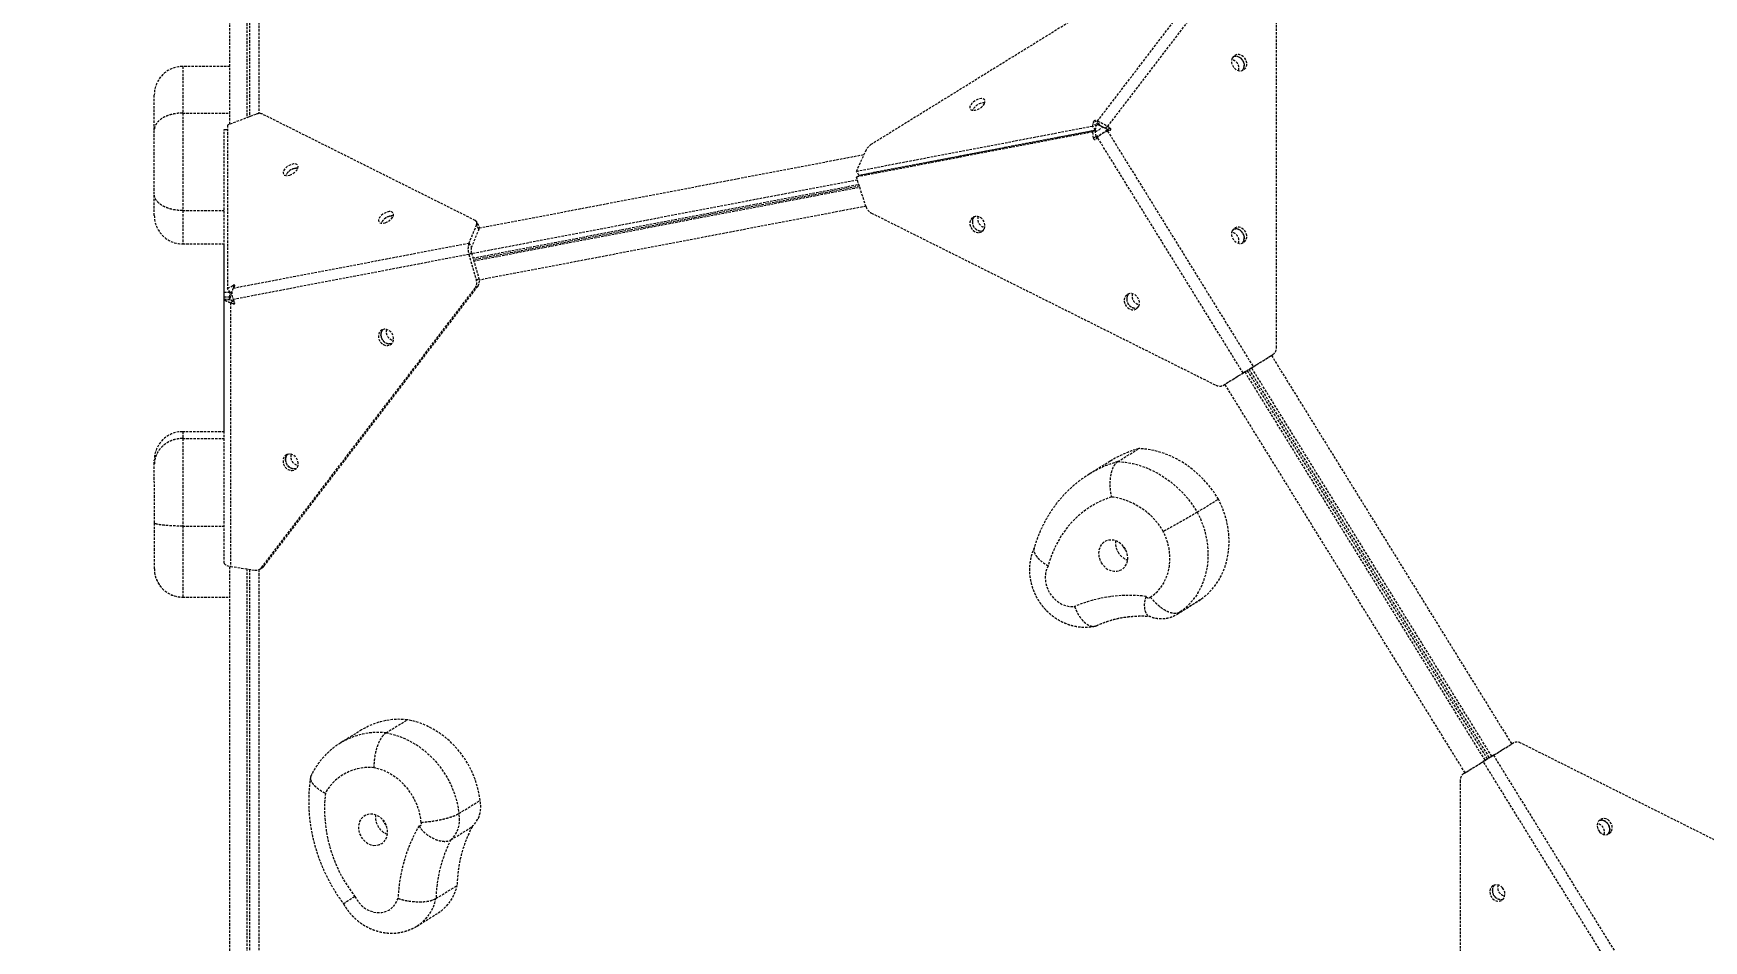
# Model space of a CAD drawing. Header units: millimetres. Extents: x -3485 to 2910, y -2710 to 2433.
# Drawn here: x -1086 to -202, y -12 to 468 of the extents above; entities that cross this region are included whole.
import ezdxf

# ---------------------------------------------------------------- set-up
doc = ezdxf.new("R2010")
doc.units = ezdxf.units.MM
doc.linetypes.add('HIDDEN', pattern=[1.905, 1.27, -0.635])
for name, color, linetype in [('DIKOM_ОБЪЕКТ', 7, 'Continuous'), ('DIKOM_РАЗМЕР_ЗОНА', 7, 'Continuous'), ('DIKOM_РАЗМЕР_ОБЪЕКТА', 7, 'Continuous')]:
    doc.layers.add(name, color=color, linetype=linetype)
doc.styles.add('style1', font='arialbd.ttf', dxfattribs={"width": 0.8})
doc.dimstyles.new('1-50', dxfattribs={"dimtxt": 300, "dimasz": 200, "dimexe": 100, "dimexo": 0, "dimgap": 100, "dimtad": 1, "dimtxsty": 'style1', "dimcen": 200, "dimclrd": 7, "dimclre": 7, "dimclrt": 7, "dimadec": 1, "dimazin": 2, "dimtfac": 1, "dimtmove": 0, "dimatfit": 2, "dimfxl": 0, "dimlwd": 25, "dimlwe": 18, "dimarcsym": 0})

# ---------------------------------------------------------------- blocks, each defined once
blk = doc.blocks.new('*D1')
at = {"layer": 'Defpoints', "color": 0, "transparency": 16777216}
for p in [(945.52, 932.59), (-1315.58, -557.62), (667.32, -557.62)]:
    blk.add_point(p, dxfattribs=at)
at = {"layer": 'DIKOM_РАЗМЕР_ОБЪЕКТА', "color": 7, "lineweight": 18, "transparency": 16777216}
for p, q in [((945.52, 932.59), (-1415.58, 932.59)), ((667.32, -557.62), (-1415.58, -557.62))]:
    blk.add_line(p, q, dxfattribs=at)
at = {"layer": 'DIKOM_РАЗМЕР_ОБЪЕКТА', "color": 7, "lineweight": 25, "transparency": 16777216}
blk.add_line((-1315.58, 732.59), (-1315.58, -357.62), dxfattribs=at)
at = {"layer": 'DIKOM_РАЗМЕР_ОБЪЕКТА', "color": 7, "transparency": 16777216}
for points in [[(-1348.92, 732.59), (-1282.25, 732.59), (-1315.58, 932.59)], [(-1348.92, -357.62), (-1282.25, -357.62), (-1315.58, -557.62)]]:
    blk.add_solid(points, dxfattribs=at)
at = {"layer": 'DIKOM_РАЗМЕР_ОБЪЕКТА', "color": 7, "transparency": 16777216, "insert": (-1568.76, 187.48), "char_height": 300, "attachment_point": 5, "rotation": 90, "style": 'style1'}
blk.add_mtext('{\\fArial|b0|i0|c204|p34;1500}', dxfattribs=at)
blk = doc.blocks.new('*D3')
at = {"layer": 'Defpoints', "color": 0, "transparency": 16777216}
for p in [(1104.7, 2433.05), (-3035.21, -2058.94), (798.95, -2058.94)]:
    blk.add_point(p, dxfattribs=at)
at = {"layer": 'DIKOM_РАЗМЕР_ЗОНА', "color": 7, "lineweight": 18, "transparency": 16777216}
for p, q in [((1104.7, 2433.05), (-3135.21, 2433.05)), ((798.95, -2058.94), (-3135.21, -2058.94))]:
    blk.add_line(p, q, dxfattribs=at)
at = {"layer": 'DIKOM_РАЗМЕР_ЗОНА', "color": 7, "lineweight": 25, "transparency": 16777216}
blk.add_line((-3035.21, 2233.05), (-3035.21, -1858.94), dxfattribs=at)
at = {"layer": 'DIKOM_РАЗМЕР_ЗОНА', "color": 7, "transparency": 16777216}
for points in [[(-3068.54, 2233.05), (-3001.87, 2233.05), (-3035.21, 2433.05)], [(-3068.54, -1858.94), (-3001.87, -1858.94), (-3035.21, -2058.94)]]:
    blk.add_solid(points, dxfattribs=at)
at = {"layer": 'DIKOM_РАЗМЕР_ЗОНА', "color": 7, "transparency": 16777216, "insert": (-3288.38, 360.58), "char_height": 300, "attachment_point": 5, "rotation": 90, "style": 'style1'}
blk.add_mtext('{\\fArial|b0|i0|c204|p34;4500}', dxfattribs=at)

msp = doc.modelspace()

# ---------------------------------------------------------------- linework, layer by layer
at = {"layer": 'DIKOM_ОБЪЕКТ', "color": 7, "linetype": 'HIDDEN', "lineweight": 15}
for p, q in [((-981.754, 419.612), (-981.76, 557.64)), ((-972.76, 562.545), (-972.754, 423.049)), ((-971.499, 563.055), (-971.493, 423.53)), ((-966.524, 565.111), (-966.518, 425.234)), ((-460.279, 521.588), (-642.486, 408.973)), ((-522.943, 421.182), (-445.892, 522.037)), ((-440.525, 519.354), (-517.576, 418.499)), ((-428.305, 301.293), (-428.305, 505.602)), ((-981.755, 450.147), (-1006.755, 450.146)), ((-1006.754, 425.504), (-981.754, 425.505)), ((-968.115, 424.821), (-983.029, 419.125)), ((-852.043, 368.705), (-964.65, 425.012)), ((-984.748, 330.495), (-984.74, 416.885)), ((-984.74, 416.885), (-983.029, 416.885)), ((-983.029, 419.125), (-983.037, 332.735)), ((-650.404, 394.762), (-525.382, 418.646)), ((-525.382, 415.55), (-650.404, 391.667)), ((-649.063, 392.591), (-524.041, 416.475)), ((-524.041, 416.38), (-649.063, 392.496)), ((-525.382, 418.646), (-525.026, 420.801)), ((-524.041, 416.475), (-525.382, 418.646)), ((-524.041, 416.38), (-525.382, 415.55)), ((-525.026, 412.241), (-525.382, 415.55)), ((-523.684, 418.63), (-525.026, 420.801)), ((-524.041, 416.475), (-523.684, 418.63)), ((-523.684, 413.07), (-524.041, 416.38)), ((-523.921, 421.484), (-522.943, 421.182)), ((-522.579, 419.313), (-523.921, 421.484)), ((-521.601, 419.011), (-522.943, 421.182)), ((-522.579, 419.313), (-521.601, 419.011)), ((-518.918, 417.669), (-517.576, 418.499)), ((-518.918, 417.669), (-517.606, 416.827)), ((-517.606, 416.827), (-516.264, 417.656)), ((-517.576, 418.499), (-516.264, 417.656)), ((-516.264, 416.421), (-517.576, 415.983)), ((-517.576, 415.983), (-440.525, 291.317)), ((-523.684, 413.07), (-525.026, 412.241)), ((-522.943, 412.666), (-523.921, 411.688)), ((-445.892, 288), (-522.943, 412.666)), ((-849.894, 364.707), (-646.421, 403.576)), ((-645.308, 406.04), (-650.404, 394.762)), ((-649.886, 390.071), (-853.902, 351.098)), ((-649.063, 392.591), (-650.404, 394.762)), ((-650.404, 391.667), (-649.063, 392.496)), ((-645.308, 375.966), (-650.404, 391.667)), ((-853.231, 348.799), (-649.144, 387.785)), ((-648.839, 386.844), (-852.955, 347.852)), ((-852.796, 347.309), (-648.664, 386.304)), ((-1006.752, 373.943), (-984.744, 373.944)), ((-645.387, 376.211), (-849.895, 337.144)), ((-642.486, 372.631), (-460.278, 281.531)), ((-851.407, 366.327), (-855.371, 356.707)), ((-850.066, 364.156), (-854.03, 354.536)), ((-850.066, 365.972), (-851.407, 368.143)), ((-850.066, 364.156), (-851.407, 366.327)), ((-1006.751, 356.27), (-984.745, 356.271)), ((-984.747, 256.96), (-984.751, 356.271)), ((-980.04, 332.901), (-855.371, 356.707)), ((-855.371, 356.707), (-854.03, 354.536)), ((-855.372, 350.707), (-980.04, 326.901)), ((-855.372, 350.707), (-854.03, 351.536)), ((-855.372, 350.707), (-851.408, 337.124)), ((-854.03, 351.536), (-850.067, 337.953)), ((-851.408, 337.124), (-850.067, 337.953)), ((-981.748, 330.495), (-984.748, 330.495)), ((-984.747, 328.161), (-984.748, 330.495)), ((-981.748, 326.926), (-984.748, 326.926)), ((-984.748, 326.739), (-984.748, 326.926)), ((-981.748, 328.161), (-984.747, 328.161)), ((-983.037, 332.735), (-980.015, 334.355)), ((-981.695, 330.564), (-983.037, 332.735)), ((-981.748, 330.495), (-981.748, 330.649)), ((-981.748, 328.161), (-981.748, 330.495)), ((-981.748, 326.739), (-981.748, 326.926)), ((-981.695, 330.564), (-980.646, 331.126)), ((-979.333, 334.014), (-980.04, 332.901)), ((-980.04, 326.901), (-979.333, 325.454)), ((-979.572, 333.637), (-980.015, 334.355)), ((-964.984, 185.118), (-852.043, 332.957)), ((-963.642, 185.947), (-850.702, 333.787)), ((-850.702, 333.787), (-852.043, 332.957)), ((-984.745, 187.357), (-984.748, 326.739)), ((-981.748, 326.739), (-984.748, 326.739)), ((-980.089, 325.91), (-981.431, 325.08)), ((-981.431, 325.08), (-981.428, 185.699)), ((-980.016, 324.56), (-981.431, 325.08)), ((-979.439, 325.67), (-980.089, 325.91)), ((-979.227, 325.047), (-980.016, 324.56)), ((-441.866, 290.488), (-431.49, 296.902)), ((-440.525, 291.317), (-430.148, 297.731)), ((-431.49, 296.902), (-430.148, 297.731)), ((-430.881, 297.278), (-303.839, 91.741)), ((-456.268, 281.587), (-445.892, 288)), ((-454.926, 282.417), (-444.55, 288.83)), ((-444.55, 288.83), (-445.892, 288)), ((-444.996, 288.554), (-317.954, 83.016)), ((-316.612, 83.845), (-443.654, 289.383)), ((-442.76, 289.936), (-315.718, 84.398)), ((-441.866, 290.488), (-440.525, 291.317)), ((-314.376, 85.228), (-441.418, 290.765)), ((-456.268, 281.587), (-454.926, 282.417)), ((-328.491, 76.503), (-455.533, 282.041)), ((-984.746, 256.96), (-1006.747, 256.959)), ((-1006.747, 253.34), (-984.746, 253.341)), ((-512.18, 241.128), (-501, 248.039)), ((-516.217, 241.335), (-527.397, 234.425)), ((-470.138, 214.386), (-458.958, 221.296)), ((-1006.744, 207.024), (-984.745, 207.025)), ((-981.733, -42.476), (-981.744, 185.751)), ((-981.428, 185.699), (-968.602, 183.717)), ((-964.984, 185.118), (-963.642, 185.947)), ((-972.743, 184.357), (-972.733, -44.411)), ((-971.482, 184.162), (-971.472, -44.605)), ((-966.507, 183.947), (-966.497, -45.442)), ((-965.973, 184.219), (-964.631, 185.048)), ((-1006.743, 169.453), (-1006.743, 169.401)), ((-1006.743, 169.45), (-981.743, 169.451)), ((-1006.743, 169.401), (-981.743, 169.403)), ((-479.133, 161.607), (-467.953, 168.517)), ((-480.707, 160.445), (-469.527, 167.355)), ((-912.139, 99.178), (-923.319, 92.268)), ((-899.164, 97.649), (-887.984, 104.559)), ((-314.825, 84.95), (-304.448, 91.364)), ((-313.483, 85.78), (-303.107, 92.194)), ((-303.107, 92.194), (-304.448, 91.364)), ((-116.349, 0.895), (-299.096, 92.25)), ((-329.226, 76.049), (-318.85, 82.462)), ((-327.884, 76.878), (-317.508, 83.292)), ((-318.85, 82.462), (-317.508, 83.292)), ((-241.793, -42.2), (-318.85, 82.462)), ((-313.483, 85.78), (-314.825, 84.95)), ((-313.483, 85.78), (-236.426, -38.882)), ((-331.069, 72.487), (-331.055, -131.226)), ((-327.884, 76.878), (-329.226, 76.049)), ((-860.651, 54.973), (-849.471, 61.883)), ((-864.9, 41.031), (-853.72, 47.941)), ((-872.778, 9.994), (-861.598, 16.905)), ((-882.804, -4.557), (-871.624, 2.354))]:
    msp.add_line(p, q, dxfattribs=at)
at = {"layer": 'DIKOM_ОБЪЕКТ', "color": 7, "linetype": 'HIDDEN', "lineweight": 15, "flags": 128}
for points in [[(-451.641, 454.488), (-451.966, 453.37), (-451.968, 452.152), (-451.647, 450.933), (-451.029, 449.812), (-450.165, 448.879), (-449.123, 448.21), (-447.99, 447.86), (-446.855, 447.856), (-445.812, 448.199), (-444.945, 448.861), (-444.324, 449.789), (-444, 450.907), (-443.998, 452.124), (-444.319, 453.343), (-444.936, 454.465), (-445.801, 455.398), (-446.842, 456.067), (-447.976, 456.417), (-449.11, 456.421), (-450.153, 456.078), (-451.02, 455.416), (-451.641, 454.488)], [(-450.98, 455.466), (-450.452, 455.592), (-449.317, 455.588), (-448.184, 455.237), (-447.142, 454.568), (-446.278, 453.636), (-445.66, 452.514), (-445.339, 451.295), (-445.341, 450.077), (-445.666, 448.959), (-446.287, 448.032), (-446.338, 447.978)], [(-446.356, 447.973), (-446.08, 448.291), (-445.545, 449.285), (-445.318, 450.444), (-445.416, 451.673), (-445.832, 452.872), (-446.531, 453.945), (-447.458, 454.804), (-448.537, 455.38), (-449.681, 455.627), (-450.797, 455.523), (-450.963, 455.475)], [(-1006.755, 450.146), (-1006.755, 450.089), (-1006.755, 449.685), (-1006.755, 448.893), (-1006.755, 447.716), (-1006.755, 446.161), (-1006.755, 444.234), (-1006.755, 441.946), (-1006.755, 439.306), (-1006.755, 436.327), (-1006.754, 433.023), (-1006.754, 429.409), (-1006.754, 425.504)], [(-1021.754, 416.525), (-1021.754, 419.805), (-1021.754, 422.805), (-1021.754, 425.508), (-1021.754, 427.9), (-1021.754, 429.967), (-1021.754, 431.7), (-1021.754, 433.088), (-1021.754, 434.124), (-1021.755, 434.802), (-1021.755, 435.119), (-1021.755, 435.145)], [(-582.741, 430.42), (-582.417, 431.273), (-582.415, 432.027), (-582.735, 432.62), (-583.353, 433.004), (-584.218, 433.148), (-585.259, 433.041), (-586.392, 432.691), (-587.527, 432.126), (-588.57, 431.392), (-589.437, 430.55), (-590.058, 429.666), (-590.382, 428.813), (-590.384, 428.059), (-590.063, 427.466), (-589.446, 427.082), (-588.581, 426.938), (-587.54, 427.045), (-586.407, 427.395), (-585.272, 427.96), (-584.229, 428.694), (-583.362, 429.536), (-582.741, 430.42)], [(-1006.754, 425.504), (-1006.754, 421.445), (-1006.754, 417.227), (-1006.754, 412.884), (-1006.753, 408.449), (-1006.753, 403.958), (-1006.753, 399.446), (-1006.753, 394.951), (-1006.753, 390.507), (-1006.752, 386.15), (-1006.752, 381.915), (-1006.752, 377.835), (-1006.752, 373.943)], [(-1021.752, 382.519), (-1021.752, 385.617), (-1021.752, 388.873), (-1021.753, 392.254), (-1021.753, 395.727), (-1021.753, 399.257), (-1021.753, 402.808), (-1021.753, 406.346), (-1021.753, 409.834), (-1021.754, 413.238), (-1021.754, 416.525)], [(-950.13, 392.704), (-948.985, 393.187), (-947.895, 393.859), (-946.948, 394.666), (-946.222, 395.542), (-945.774, 396.416), (-945.641, 397.218), (-945.835, 397.881), (-946.338, 398.354), (-947.111, 398.597), (-948.091, 398.59), (-949.199, 398.335), (-950.344, 397.851), (-951.434, 397.179), (-952.381, 396.372), (-953.108, 395.496), (-953.556, 394.622), (-953.688, 393.821), (-953.495, 393.157), (-952.991, 392.685), (-952.218, 392.442), (-951.238, 392.448), (-950.13, 392.704)], [(-947.857, 396.164), (-946.75, 396.419), (-945.779, 396.427)], [(-1021.752, 371.269), (-1021.752, 371.274), (-1021.752, 371.511), (-1021.752, 372.108), (-1021.752, 373.056), (-1021.752, 374.345), (-1021.752, 375.958), (-1021.752, 377.874), (-1021.752, 380.071), (-1021.752, 382.519)], [(-1006.752, 373.943), (-1006.752, 370.889), (-1006.752, 368.071), (-1006.751, 365.512), (-1006.751, 363.233), (-1006.751, 361.253), (-1006.751, 359.586), (-1006.751, 358.248), (-1006.751, 357.247), (-1006.751, 356.594), (-1006.751, 356.292), (-1006.751, 356.27)], [(-899.662, 367.468), (-898.517, 367.952), (-897.427, 368.624), (-896.48, 369.431), (-895.753, 370.307), (-895.305, 371.181), (-895.173, 371.982), (-895.366, 372.646), (-895.87, 373.118), (-896.643, 373.361), (-897.623, 373.354), (-898.731, 373.099), (-899.876, 372.616), (-900.966, 371.943), (-901.913, 371.137), (-902.64, 370.261), (-903.087, 369.387), (-903.22, 368.585), (-903.027, 367.922), (-902.523, 367.449), (-901.75, 367.206), (-900.77, 367.213), (-899.662, 367.468)], [(-897.389, 370.928), (-896.282, 371.184), (-895.304, 371.19)], [(-582.741, 364.238), (-582.416, 365.356), (-582.414, 366.574), (-582.735, 367.793), (-583.353, 368.915), (-584.218, 369.847), (-585.259, 370.516), (-586.392, 370.867), (-587.527, 370.871), (-588.57, 370.528), (-589.437, 369.866), (-590.058, 368.938), (-590.382, 367.82), (-590.384, 366.602), (-590.063, 365.383), (-589.446, 364.262), (-588.581, 363.329), (-587.54, 362.66), (-586.406, 362.31), (-585.272, 362.306), (-584.229, 362.649), (-583.362, 363.311), (-582.741, 364.238)], [(-588.716, 369.767), (-588.095, 370.695), (-588.035, 370.757)], [(-451.641, 363.187), (-451.965, 362.069), (-451.967, 360.852), (-451.646, 359.633), (-451.029, 358.511), (-450.164, 357.578), (-449.123, 356.91), (-447.989, 356.559), (-446.855, 356.555), (-445.812, 356.898), (-444.945, 357.56), (-444.324, 358.488), (-443.999, 359.606), (-443.997, 360.824), (-444.318, 362.043), (-444.936, 363.164), (-445.8, 364.097), (-446.842, 364.766), (-447.975, 365.116), (-449.11, 365.12), (-450.153, 364.777), (-451.02, 364.115), (-451.641, 363.187)], [(-450.972, 364.168), (-450.451, 364.291), (-449.317, 364.287), (-448.183, 363.936), (-447.142, 363.268), (-446.278, 362.335), (-445.66, 361.213), (-445.339, 359.994), (-445.341, 358.777), (-445.666, 357.659), (-446.287, 356.731), (-446.338, 356.677)], [(-446.343, 356.676), (-446.072, 356.989), (-445.538, 357.983), (-445.31, 359.142), (-445.408, 360.371), (-445.824, 361.57), (-446.524, 362.643), (-447.45, 363.502), (-448.529, 364.078), (-449.673, 364.324), (-450.789, 364.221), (-450.968, 364.169)], [(-501.079, 323.409), (-500.755, 324.527), (-500.753, 325.745), (-501.074, 326.964), (-501.691, 328.086), (-502.556, 329.018), (-503.597, 329.687), (-504.731, 330.038), (-505.865, 330.042), (-506.908, 329.699), (-507.775, 329.037), (-508.396, 328.109), (-508.72, 326.991), (-508.722, 325.773), (-508.402, 324.554), (-507.784, 323.433), (-506.919, 322.5), (-505.878, 321.831), (-504.744, 321.481), (-503.61, 321.477), (-502.567, 321.82), (-501.7, 322.482), (-501.079, 323.409)], [(-507.054, 328.938), (-506.433, 329.866), (-506.382, 329.92)], [(-901.171, 310.864), (-902.079, 310.262), (-902.754, 309.382), (-903.141, 308.295), (-903.209, 307.089), (-902.951, 305.863), (-902.389, 304.714), (-901.569, 303.737), (-900.557, 303.01), (-899.435, 302.593), (-898.293, 302.519), (-897.225, 302.794), (-896.316, 303.395), (-895.641, 304.275), (-895.254, 305.362), (-895.187, 306.568), (-895.445, 307.795), (-896.006, 308.943), (-896.826, 309.92), (-897.839, 310.647), (-898.961, 311.064), (-900.103, 311.139), (-901.171, 310.864)], [(-896.206, 303.5), (-896.951, 303.348), (-898.093, 303.422), (-899.215, 303.84), (-900.228, 304.566), (-901.048, 305.543), (-901.609, 306.692), (-901.867, 307.919), (-901.8, 309.124), (-901.413, 310.211), (-900.847, 310.984)], [(-445.892, 288), (-445.267, 288.387), (-444.603, 288.797), (-443.912, 289.224), (-443.208, 289.659), (-442.504, 290.094), (-441.813, 290.521), (-441.149, 290.931), (-440.525, 291.317)], [(-444.55, 288.83), (-444.238, 289.023), (-443.906, 289.228), (-443.56, 289.441), (-443.208, 289.659), (-442.856, 289.877), (-442.511, 290.09), (-442.179, 290.295), (-441.866, 290.488)], [(-1006.747, 256.959), (-1006.747, 256.939), (-1006.747, 256.618), (-1006.747, 255.908), (-1006.747, 254.814), (-1006.747, 253.34)], [(-1006.747, 253.34), (-1006.746, 250.707), (-1006.746, 247.757), (-1006.746, 244.516), (-1006.746, 241.007), (-1006.746, 237.26), (-1006.746, 233.303), (-1006.745, 229.169), (-1006.745, 224.89), (-1006.745, 220.501), (-1006.745, 216.037), (-1006.745, 211.532), (-1006.744, 207.024)], [(-458.958, 221.296), (-461.414, 225.079), (-464.146, 228.659), (-467.132, 232.006), (-470.348, 235.095), (-473.768, 237.899), (-477.366, 240.398), (-481.112, 242.571), (-484.977, 244.4), (-488.93, 245.872), (-492.939, 246.975), (-496.973, 247.699), (-501, 248.039)], [(-1021.746, 239.609), (-1021.746, 240.727), (-1021.746, 241.489), (-1021.746, 241.891), (-1021.746, 241.958)], [(-1021.745, 208.708), (-1021.745, 212.259), (-1021.745, 215.798), (-1021.745, 219.289), (-1021.745, 222.697), (-1021.745, 225.989), (-1021.745, 229.132), (-1021.746, 232.093), (-1021.746, 234.845), (-1021.746, 237.358), (-1021.746, 239.609)], [(-951.641, 244.798), (-952.55, 244.196), (-953.225, 243.316), (-953.612, 242.229), (-953.679, 241.024), (-953.421, 239.797), (-952.86, 238.649), (-952.04, 237.671), (-951.027, 236.945), (-949.905, 236.527), (-948.763, 236.453), (-947.695, 236.728), (-946.787, 237.33), (-946.112, 238.21), (-945.725, 239.296), (-945.657, 240.502), (-945.915, 241.729), (-946.477, 242.877), (-947.297, 243.855), (-948.309, 244.581), (-949.431, 244.999), (-950.573, 245.073), (-951.641, 244.798)], [(-946.676, 237.434), (-947.422, 237.282), (-948.563, 237.356), (-949.686, 237.774), (-950.698, 238.501), (-951.518, 239.478), (-952.08, 240.626), (-952.337, 241.853), (-952.27, 243.059), (-951.883, 244.145), (-951.317, 244.918)], [(-512.18, 241.128), (-508.153, 240.788), (-504.119, 240.064), (-500.11, 238.962), (-496.157, 237.49), (-492.292, 235.66), (-488.546, 233.488), (-484.948, 230.989), (-481.528, 228.184), (-478.312, 225.096), (-475.326, 221.749), (-472.594, 218.169), (-470.138, 214.386)], [(-515.579, 222.451), (-519.549, 220.966), (-523.364, 219.153), (-527.004, 217.023), (-530.448, 214.587), (-533.679, 211.858), (-536.679, 208.851), (-539.432, 205.581), (-541.923, 202.066), (-544.139, 198.326), (-546.069, 194.379), (-547.701, 190.248), (-549.027, 185.955)], [(-467.953, 168.517), (-465.305, 170.587), (-462.877, 172.934), (-460.688, 175.538), (-458.756, 178.38), (-457.098, 181.435), (-455.725, 184.679), (-454.65, 188.087), (-453.881, 191.63), (-453.424, 195.279), (-453.284, 199.006), (-453.46, 202.781), (-453.951, 206.572), (-454.755, 210.349), (-455.863, 214.082), (-457.268, 217.741), (-458.958, 221.296)], [(-470.138, 214.386), (-468.448, 210.831), (-467.043, 207.172), (-465.935, 203.439), (-465.131, 199.662), (-464.64, 195.87), (-464.464, 192.096), (-464.605, 188.369), (-465.061, 184.719), (-465.83, 181.176), (-466.905, 177.769), (-468.278, 174.525), (-469.936, 171.469), (-471.868, 168.628), (-474.057, 166.023), (-476.485, 163.677), (-479.133, 161.607)], [(-1021.743, 184.45), (-1021.743, 184.51), (-1021.743, 184.9), (-1021.744, 185.647), (-1021.744, 186.742), (-1021.744, 188.17), (-1021.744, 189.914), (-1021.744, 191.952), (-1021.744, 194.258), (-1021.744, 196.804), (-1021.744, 199.558), (-1021.744, 202.484), (-1021.744, 205.547), (-1021.745, 208.708)], [(-1006.744, 207.024), (-1006.744, 203.15), (-1006.744, 199.358), (-1006.744, 195.679), (-1006.744, 192.143), (-1006.744, 188.778), (-1006.744, 185.611), (-1006.743, 182.669), (-1006.743, 179.974), (-1006.743, 177.549), (-1006.743, 175.413), (-1006.743, 173.583), (-1006.743, 172.074), (-1006.743, 170.899), (-1006.743, 170.066), (-1006.743, 169.583), (-1006.743, 169.45)], [(-494.966, 169.397), (-492.747, 171.032), (-490.75, 172.953), (-489.001, 175.135), (-487.52, 177.552), (-486.326, 180.172), (-485.435, 182.964), (-484.858, 185.891), (-484.601, 188.918), (-484.669, 192.006), (-485.06, 195.117), (-485.769, 198.211), (-486.787, 201.25), (-488.103, 204.196)], [(-520.946, 187.641), (-519.927, 186.226), (-518.69, 185.021), (-517.287, 184.076), (-515.775, 183.429), (-514.216, 183.107), (-512.673, 183.123), (-511.21, 183.476), (-509.886, 184.152), (-508.757, 185.123), (-507.867, 186.35), (-507.254, 187.782), (-506.942, 189.36), (-506.945, 191.021), (-507.262, 192.695), (-507.88, 194.315), (-508.775, 195.814), (-509.908, 197.131), (-511.234, 198.212), (-512.7, 199.012), (-514.243, 199.499), (-515.802, 199.653), (-517.313, 199.467), (-518.713, 198.95), (-519.946, 198.122), (-520.961, 197.017), (-521.716, 195.681), (-522.181, 194.168), (-522.336, 192.54), (-522.176, 190.864), (-521.706, 189.208), (-520.946, 187.641)], [(-508.774, 195.068), (-509.274, 196.218), (-509.357, 196.548)], [(-507.628, 193.752), (-507.998, 194.08), (-508.774, 195.068)], [(-984.745, 187.357), (-984.688, 187.101), (-984.517, 186.85), (-984.235, 186.609), (-983.849, 186.382), (-983.365, 186.174), (-982.793, 185.988), (-982.143, 185.829), (-981.428, 185.699)], [(-549.027, 185.955), (-549.871, 184.072), (-550.391, 182.019), (-550.574, 179.851), (-550.413, 177.629), (-549.914, 175.412), (-549.089, 173.262), (-547.963, 171.238), (-546.564, 169.395), (-544.933, 167.783), (-543.113, 166.446), (-541.154, 165.422), (-539.11, 164.738), (-537.037, 164.412), (-534.992, 164.455)], [(-1021.743, 184.401), (-1021.743, 184.405), (-1021.743, 184.45)], [(-497.114, 169.772), (-496.922, 169.464), (-496.669, 169.209), (-496.372, 169.025), (-496.052, 168.923), (-495.729, 168.912), (-495.428, 168.992), (-495.167, 169.157), (-494.966, 169.397)], [(-469.527, 167.355), (-469.383, 167.445), (-467.953, 168.517)], [(-479.133, 161.607), (-480.563, 160.535), (-480.727, 160.432)], [(-899.164, 97.649), (-895.641, 96.891), (-892.151, 95.803), (-888.721, 94.393), (-885.379, 92.673), (-882.152, 90.657), (-879.066, 88.361), (-876.146, 85.803), (-873.416, 83.004), (-870.898, 79.987), (-868.612, 76.776), (-866.576, 73.397), (-864.807, 69.878), (-863.319, 66.246), (-862.124, 62.531), (-861.232, 58.763), (-860.651, 54.973)], [(-849.471, 61.883), (-850.052, 65.673), (-850.944, 69.441), (-852.139, 73.156), (-853.627, 76.788), (-855.396, 80.307), (-857.432, 83.686), (-859.718, 86.897), (-862.236, 89.914), (-864.966, 92.713), (-867.886, 95.271), (-870.972, 97.567), (-874.199, 99.584), (-877.541, 101.304), (-880.971, 102.713), (-884.461, 103.801), (-887.984, 104.559)], [(-313.483, 85.78), (-314.108, 85.394), (-314.772, 84.983), (-315.462, 84.556), (-316.166, 84.121), (-316.87, 83.686), (-317.561, 83.259), (-318.225, 82.848), (-318.85, 82.462)], [(-314.825, 84.95), (-315.137, 84.757), (-315.469, 84.552), (-315.814, 84.339), (-316.166, 84.121), (-316.518, 83.904), (-316.864, 83.69), (-317.196, 83.485), (-317.508, 83.292)], [(-880.584, 50.189), (-880.992, 53.3), (-881.718, 56.392), (-882.753, 59.427), (-884.084, 62.367), (-885.694, 65.174), (-887.563, 67.814), (-889.668, 70.254), (-891.981, 72.462), (-894.475, 74.412), (-897.118, 76.078), (-899.876, 77.44), (-902.715, 78.48), (-905.6, 79.187)], [(-905.667, 38.119), (-904.124, 38.137), (-902.662, 38.492), (-901.339, 39.17), (-900.211, 40.142), (-899.323, 41.37), (-898.711, 42.803), (-898.401, 44.382), (-898.406, 46.043), (-898.724, 47.718), (-899.344, 49.337), (-900.24, 50.835), (-901.374, 52.151), (-902.702, 53.23), (-904.167, 54.028), (-905.711, 54.514), (-907.27, 54.666), (-908.78, 54.478), (-910.18, 53.959), (-911.412, 53.13), (-912.426, 52.024), (-913.179, 50.686), (-913.642, 49.172), (-913.796, 47.544), (-913.633, 45.868), (-913.162, 44.213), (-912.4, 42.646), (-911.38, 41.232), (-910.143, 40.028), (-908.739, 39.084), (-907.226, 38.439), (-905.667, 38.119)], [(-257.36, 45.297), (-256.416, 44.462), (-255.327, 43.915), (-254.182, 43.702), (-253.073, 43.838), (-252.091, 44.314), (-251.315, 45.09), (-250.808, 46.104), (-250.611, 47.273), (-250.74, 48.504), (-251.184, 49.695), (-251.908, 50.751), (-252.852, 51.586), (-253.941, 52.133), (-255.086, 52.347), (-256.195, 52.21), (-257.177, 51.735), (-257.953, 50.959), (-258.46, 49.945), (-258.657, 48.775), (-258.528, 47.545), (-258.084, 46.353), (-257.36, 45.297)], [(-257.62, 51.355), (-257.536, 51.381), (-256.428, 51.518), (-255.283, 51.304), (-254.194, 50.757), (-253.249, 49.922), (-252.525, 48.866), (-252.081, 47.675), (-251.953, 46.444), (-252.15, 45.275), (-252.657, 44.261), (-252.99, 43.864)], [(-253.006, 43.859), (-252.733, 44.174), (-252.198, 45.169), (-251.971, 46.327), (-252.069, 47.556), (-252.485, 48.756), (-253.184, 49.828), (-254.111, 50.687), (-255.19, 51.264), (-256.334, 51.51), (-257.45, 51.406), (-257.618, 51.358)], [(-915.682, 11.128), (-914.52, 9.124), (-913.091, 7.306), (-911.433, 5.726), (-909.593, 4.426), (-907.621, 3.443), (-905.571, 2.802), (-903.498, 2.523), (-901.46, 2.611), (-899.512, 3.065), (-897.709, 3.873), (-896.098, 5.011), (-894.725, 6.45), (-893.626, 8.15), (-892.832, 10.064)], [(-308.661, 15.67), (-309.606, 16.505), (-310.695, 17.052), (-311.84, 17.266), (-312.948, 17.129), (-313.93, 16.654), (-314.706, 15.878), (-315.214, 14.864), (-315.411, 13.694), (-315.282, 12.464), (-314.838, 11.273), (-314.114, 10.216), (-313.169, 9.381), (-312.08, 8.835), (-310.935, 8.621), (-309.827, 8.757), (-308.845, 9.233), (-308.069, 10.009), (-307.562, 11.023), (-307.365, 12.192), (-307.493, 13.423), (-307.938, 14.614), (-308.661, 15.67)]]:
    msp.add_lwpolyline(points, dxfattribs=at)
at = {"layer": 'DIKOM_ОБЪЕКТ', "color": 7, "linetype": 'HIDDEN', "lineweight": 15}
for centre, radius, start, end in [((-452.621, 449.28), 4.505, 342.52597, 80.795999), ((-1006.755, 435.146), 15, 90.002526, 180.002526), ((-966.149, 420.699), 4.566, 70.833326, 115.496199), ((-582.723, 424.097), 6.856, 88.226505, 155.349994), ((-582.73, 424.082), 6.853, 88.177644, 155.126828), ((-541.785, 449.147), 37.921, 298.030353, 305.185961), ((-540.37, 446.857), 37.781, 296.235931, 307.209741), ((-638.858, 402.658), 7.283, 119.884172, 152.331988), ((-946.024, 389.569), 6.844, 87.927441, 155.156986), ((-946.116, 389.709), 6.686, 105.101349, 155.887984), ((-1006.752, 371.27), 15, 180.002526, 270.002526), ((-895.55, 364.34), 6.843, 87.961702, 155.221479), ((-639.865, 377.709), 5.715, 197.767425, 242.704184), ((-895.646, 364.471), 6.688, 105.110269, 155.861958), ((-852.875, 367.209), 1.713, 328.995593, 60.903615), ((-851.808, 365.064), 1.965, 332.466849, 27.525451), ((-584.373, 367.888), 4.732, 156.6028, 281.451712), ((-584.402, 367.819), 4.676, 177.350919, 282.078973), ((-585.271, 368.131), 3.803, 136.363815, 181.443024), ((-581.772, 369.438), 4.499, 162.377001, 260.901705), ((-452.612, 357.978), 4.504, 342.512788, 80.900325), ((-846.195, 353.707), 9.655, 161.894193, 198.103469), ((-849.442, 353.036), 4.827, 161.894326, 198.10382), ((-855.868, 335.672), 4.69, 324.63138, 18.030554), ((-854.526, 336.501), 4.69, 324.630536, 18.030781), ((-975.516, 327.126), 6.236, 148.413084, 177.580552), ((-502.714, 327.059), 4.73, 156.582264, 281.740431), ((-502.737, 326.995), 4.676, 177.348491, 282.103066), ((-503.605, 327.307), 3.804, 136.485429, 181.440449), ((-500.106, 328.614), 4.5, 162.456724, 260.86306), ((-898.085, 308.382), 3.808, 136.975156, 181.426016), ((-894.587, 309.693), 4.502, 162.513415, 261.154669), ((-897.229, 308.067), 4.669, 177.294574, 282.781222), ((-432.4, 301.154), 4.098, 303.33776, 1.939621), ((-458.323, 285.132), 4.098, 241.495696, 300.099369), ((-1006.746, 241.959), 15, 90.002526, 180.002526), ((-484.508, 189.979), 60.357, 105.856931, 121.692898), ((-947.69, 241.997), 4.671, 177.314221, 282.52848), ((-948.552, 242.311), 3.806, 136.724937, 181.432838), ((-945.051, 243.622), 4.502, 162.459656, 261.060396), ((-495.688, 183.067), 60.358, 105.857032, 121.667635), ((-520.422, 185.356), 37.41, 30.239317, 82.562412), ((-503.974, 198.081), 9.411, 172.88814, 211.462944), ((-966.567, 188.171), 3.674, 301.784847, 322.74678), ((-503.815, 197.933), 9.472, 210.193944, 250.453679), ((-1006.743, 184.45), 15, 180.002526, 270.002526), ((-1006.743, 184.401), 15, 180.002526, 270.002526), ((-967.952, 187.41), 3.75, 260.018882, 322.322123), ((-506.261, 97.36), 72.988, 82.800303, 113.181232), ((-903.285, 59.237), 38.632, 83.877312, 121.224808), ((-892.176, 66.468), 38.321, 83.720421, 121.395927), ((-301.051, 88.649), 4.098, 61.500379, 120.10224), ((-908.172, 52.82), 26.492, 84.429256, 150.80215), ((-326.973, 72.626), 4.098, 123.340631, 181.944304), ((-856.42, 57.612), 75.318, 173.802563, 218.109936), ((-863.508, 58.543), 14.429, 312.714001, 13.384903), ((-895.154, 53.129), 9.684, 173.295331, 250.144669), ((-874.688, 51.632), 14.429, 312.714166, 13.384738), ((-896.019, 52.594), 4.907, 192.150132, 231.289868), ((-809.973, 6.943), 82.918, 149.959435, 177.843386), ((-881.56, 49.585), 1.148, 260.345195, 31.73521), ((-790.902, 15.477), 70.71, 152.670538, 178.843561), ((-259.266, 45.167), 4.5, 342.482788, 80.866183), ((-802.083, 8.567), 70.71, 152.67049, 178.843609), ((-894.838, 14.463), 22.508, 302.519341, 348.547906), ((-883.885, 21.531), 22.762, 302.59163, 348.271934), ((-309.602, 14.216), 4.483, 139.908709, 225.004843), ((-309.4, 14.178), 4.673, 177.328529, 282.356842), ((-310.264, 14.491), 3.805, 136.634754, 181.435691), ((-309.499, 13.647), 4.181, 218.469812, 285.216542), ((-306.76, 15.804), 4.504, 162.51624, 260.926108)]:
    msp.add_arc(centre, radius, start, end, dxfattribs=at)
for centre, major_axis, ratio, start_param, end_param in [((-524.343, 420.932), (0.638, 0.394), 0.6615094, 0.523528, 2.6179231), ((-523.001, 418.761), (0.638, 0.394), 0.6615094, 0.523528, 2.6179231), ((-518.028, 416.274), (0.793, -0.367), 0.7885221, 0.3067453, 1.3972136), ((-516.686, 417.103), (0.793, -0.367), 0.7885221, 5.5860038, 7.6803989), ((-524.343, 412.371), (0.026, 0.873), 0.7885078, 1.744291, 3.8386861), ((-523.001, 413.201), (0.026, 0.873), 0.7885078, 1.744291, 2.8336291), ((-984.748, 327.689), (0, 0.771), 0.0000754, 3.2770341, 5.3714292), ((-981.748, 327.689), (0, 0.771), 0.0000754, 3.2770341, 5.3714292), ((-980.015, 333.883), (0.753, 0.544), 0.4311338, 5.4573907, 7.5517858), ((-980.016, 325.323), (-0.628, 0.693), 0.6884734, 2.2207056, 4.3151007)]:
    msp.add_ellipse(centre, major_axis=major_axis, ratio=ratio, start_param=start_param, end_param=end_param, dxfattribs=at)
for points, knots in [([(-1006.754, 425.504), (-1007.579, 425.48), (-1009.252, 425.432), (-1011.681, 425.045), (-1013.99, 424.434), (-1016.078, 423.604), (-1017.922, 422.572), (-1019.444, 421.379), (-1020.625, 420.04), (-1021.513, 418.428), (-1021.753, 417.225), (-1021.754, 416.532), (-1021.754, 416.525)], [0, 0, 0, 0, 0.10431056, 0.21165564, 0.31596424, 0.42327745, 0.5279866, 0.63567694, 0.74139362, 0.85010146, 0.99828446, 1, 1, 1, 1]), ([(-522.943, 421.182), (-522.528, 421.054), (-521.768, 420.821), (-520.428, 420.168), (-518.999, 419.427), (-518.075, 418.824), (-517.576, 418.499)], [0, 0, 0, 0, 0.273194, 0.5000172, 0.7304047, 1, 1, 1, 1]), ([(-517.576, 415.983), (-518.08, 415.771), (-519.003, 415.383), (-520.442, 414.604), (-521.781, 413.676), (-522.536, 413.02), (-522.943, 412.666)], [0, 0, 0, 0, 0.2731871, 0.5000147, 0.7304029, 1, 1, 1, 1]), ([(-521.601, 419.011), (-521.417, 418.919), (-521.083, 418.752), (-520.432, 418.39), (-519.685, 418.044), (-519.188, 417.801), (-518.918, 417.669)], [0, 0, 0, 0, 0.2754537, 0.4999077, 0.7277683, 1, 1, 1, 1]), ([(-1006.752, 373.943), (-1007.583, 373.966), (-1009.269, 374.012), (-1011.716, 374.385), (-1014.043, 374.976), (-1016.144, 375.778), (-1017.996, 376.779), (-1019.515, 377.933), (-1020.683, 379.229), (-1021.524, 380.743), (-1021.75, 381.87), (-1021.752, 382.504), (-1021.752, 382.519)], [0, 0, 0, 0, 0.1057735, 0.2146143, 0.3203877, 0.4292272, 0.5350219, 0.6438805, 0.7497299, 0.858645, 0.9966455, 1, 1, 1, 1]), ([(-980.04, 332.901), (-980.256, 332.445), (-980.65, 331.611), (-980.825, 330.089), (-980.656, 328.508), (-980.256, 327.464), (-980.04, 326.901)], [0, 0, 0, 0, 0.2731891, 0.5000146, 0.7304015, 1, 1, 1, 1]), ([(-981.431, 325.08), (-981.947, 325.259), (-982.892, 325.585), (-983.904, 326.074), (-984.604, 326.45), (-984.697, 326.638), (-984.748, 326.739)], [0, 0, 0, 0, 0.2731866, 0.5000176, 0.7304044, 1, 1, 1, 1]), ([(-980.089, 325.91), (-980.346, 326.038), (-980.813, 326.272), (-981.327, 326.565), (-981.678, 326.714), (-981.723, 326.73), (-981.748, 326.739)], [0, 0, 0, 0, 0.2754685, 0.4999254, 0.7277812, 1, 1, 1, 1]), ([(-1006.747, 253.34), (-1007.571, 253.303), (-1009.245, 253.23), (-1011.673, 252.641), (-1013.983, 251.711), (-1016.07, 250.447), (-1017.915, 248.872), (-1019.437, 247.051), (-1020.617, 245.003), (-1021.506, 242.535), (-1021.745, 240.686), (-1021.746, 239.621), (-1021.746, 239.609)], [0, 0, 0, 0, 0.1043099, 0.2116563, 0.3159657, 0.4232767, 0.5279857, 0.635677, 0.7413937, 0.8501007, 0.9982855, 1, 1, 1, 1]), ([(-512.18, 241.128), (-512.54, 240.862), (-513.27, 240.323), (-514.212, 239.03), (-515.017, 237.41), (-515.641, 235.498), (-516.083, 233.325), (-516.322, 230.979), (-516.356, 228.485), (-516.163, 225.625), (-515.832, 223.597), (-515.582, 222.464), (-515.579, 222.451)], [0, 0, 0, 0, 0.1043125, 0.2116571, 0.3159644, 0.4232772, 0.5279868, 0.6356767, 0.7413942, 0.8501014, 0.9982851, 1, 1, 1, 1]), ([(-527.354, 234.406), (-528.088, 233.959), (-530.1, 232.732), (-533.203, 230.432), (-536.658, 227.544), (-539.904, 224.403), (-542.937, 221.037), (-545.743, 217.453), (-548.315, 213.666), (-550.64, 209.688), (-552.713, 205.535), (-554.512, 201.217), (-555.728, 197.783), (-556.29, 195.775), (-556.426, 195.288)], [0, 0, 0, 0, 0.0523327, 0.1436678, 0.2349947, 0.3263619, 0.4178179, 0.5094059, 0.6011632, 0.69312, 0.7852982, 0.8777126, 0.9703686, 1, 1, 1, 1]), ([(-470.138, 214.386), (-470.54, 214.14), (-471.354, 213.641), (-472.939, 212.701), (-474.755, 211.641), (-476.748, 210.494), (-478.89, 209.276), (-481.084, 208.043), (-483.308, 206.806), (-485.671, 205.508), (-487.25, 204.653), (-488.083, 204.207), (-488.103, 204.196)], [0, 0, 0, 0, 0.1057722, 0.2146137, 0.320386, 0.4292274, 0.535021, 0.6438799, 0.7497295, 0.8586446, 0.9966456, 1, 1, 1, 1]), ([(-1006.744, 207.024), (-1007.575, 207.028), (-1009.261, 207.037), (-1011.708, 207.11), (-1014.036, 207.226), (-1016.137, 207.383), (-1017.989, 207.579), (-1019.507, 207.805), (-1020.676, 208.06), (-1021.517, 208.358), (-1021.743, 208.579), (-1021.744, 208.705), (-1021.745, 208.708)], [0, 0, 0, 0, 0.1057746, 0.2146156, 0.3203873, 0.4292272, 0.5350208, 0.6438804, 0.7497282, 0.8586439, 0.9966451, 1, 1, 1, 1]), ([(-556.278, 195.724), (-556.646, 194.877), (-557.394, 193.157), (-558.169, 190.414), (-558.687, 187.562), (-558.906, 184.641), (-558.83, 181.684), (-558.454, 178.721), (-557.78, 175.783), (-556.815, 172.903), (-555.566, 170.114), (-554.044, 167.447), (-552.264, 164.934), (-550.243, 162.604), (-548.003, 160.486), (-545.567, 158.607), (-542.961, 156.993), (-540.217, 155.664), (-537.368, 154.639), (-534.449, 153.932), (-531.497, 153.548), (-528.551, 153.5), (-526.131, 153.707), (-524.719, 153.99), (-524.258, 154.083)], [0, 0, 0, 0, 0.0435809, 0.0886333, 0.1339724, 0.1796207, 0.2255816, 0.2718433, 0.3183808, 0.3651627, 0.4121563, 0.4593299, 0.5066545, 0.5540944, 0.6016121, 0.6491639, 0.6966949, 0.7441385, 0.7914219, 0.838472, 0.8852251, 0.931635, 0.9776781, 1, 1, 1, 1]), ([(-556.418, 195.286), (-556.487, 194.981), (-556.638, 194.308), (-556.385, 193.126), (-555.757, 191.8), (-554.748, 190.433), (-553.381, 189.04), (-551.531, 187.531), (-549.977, 186.512), (-549.041, 185.963), (-549.027, 185.955)], [0, 0, 0, 0, 0.11618, 0.2569601, 0.3939017, 0.5347966, 0.6720934, 0.8133423, 0.9972069, 1, 1, 1, 1]), ([(-497.114, 169.772), (-497.117, 169.766), (-497.405, 169.272), (-497.792, 168.173), (-498.121, 166.413), (-498.193, 164.58), (-497.993, 162.851), (-497.557, 161.394), (-496.918, 160.321), (-496.322, 159.694), (-495.917, 159.571), (-495.822, 159.542)], [0, 0, 0, 0, 0.0015019, 0.1131564, 0.2289096, 0.3735313, 0.5223844, 0.6657626, 0.8132194, 0.9560032, 1, 1, 1, 1]), ([(-494.966, 169.397), (-494.957, 169.387), (-494.209, 168.554), (-492.898, 167.072), (-490.891, 165.187), (-489.026, 163.711), (-487.124, 162.499), (-485.271, 161.609), (-483.48, 161.051), (-481.84, 160.859), (-480.344, 161.006), (-479.541, 161.404), (-479.133, 161.607)], [0, 0, 0, 0, 0.0016816, 0.143232, 0.2488642, 0.3575573, 0.4631169, 0.5717348, 0.6772724, 0.7858683, 0.8914012, 1, 1, 1, 1]), ([(-534.992, 164.455), (-534.987, 164.44), (-534.61, 163.372), (-533.841, 161.586), (-532.525, 159.317), (-531.213, 157.549), (-529.798, 156.081), (-528.351, 154.981), (-526.886, 154.251), (-525.483, 153.944), (-524.297, 153.979), (-523.658, 154.284), (-523.406, 154.405)], [0, 0, 0, 0, 0.002129, 0.1511765, 0.2613595, 0.3746986, 0.4844008, 0.5972515, 0.7067342, 0.8193821, 0.928869, 1, 1, 1, 1]), ([(-523.558, 154.278), (-522.98, 154.541), (-521.159, 155.368), (-517.996, 156.561), (-514.03, 157.737), (-509.958, 158.616), (-505.8, 159.202), (-501.572, 159.476), (-497.98, 159.499), (-495.786, 159.325), (-495.037, 159.265)], [0, 0, 0, 0, 0.0672378, 0.2117063, 0.3558794, 0.49953, 0.6425616, 0.7849218, 0.926604, 1, 1, 1, 1]), ([(-495.831, 159.518), (-495.197, 159.25), (-493.834, 158.674), (-491.612, 158.189), (-489.26, 157.994), (-486.918, 158.148), (-484.648, 158.64), (-482.562, 159.388), (-481.321, 160.107), (-480.744, 160.442)], [0, 0, 0, 0, 0.1311024, 0.2814372, 0.4311544, 0.579812, 0.7271109, 0.8728916, 1, 1, 1, 1]), ([(-899.164, 97.649), (-899.535, 97.381), (-900.288, 96.837), (-901.37, 95.538), (-902.391, 93.907), (-903.305, 91.986), (-904.101, 89.803), (-904.743, 87.456), (-905.225, 84.97), (-905.553, 82.211), (-905.62, 80.27), (-905.601, 79.212), (-905.6, 79.187)], [0, 0, 0, 0, 0.1057715, 0.2146139, 0.3203877, 0.4292278, 0.5350208, 0.6438796, 0.749729, 0.8586441, 0.9966452, 1, 1, 1, 1]), ([(-923.306, 92.267), (-923.359, 92.237), (-924.455, 91.622), (-926.442, 90.169), (-929.227, 87.908), (-931.787, 85.379), (-934.132, 82.637), (-936.237, 79.684), (-937.805, 77.077), (-938.618, 75.433), (-938.89, 74.883)], [0, 0, 0, 0, 0.0078029, 0.1601527, 0.3123682, 0.4645911, 0.6169845, 0.7697008, 0.9228742, 1, 1, 1, 1]), ([(-939.13, 74.118), (-939.24, 73.397), (-939.595, 71.079), (-939.969, 67.107), (-940.16, 62.198), (-940.052, 57.249), (-939.654, 52.279), (-938.966, 47.307), (-937.99, 42.352), (-936.731, 37.434), (-935.193, 32.572), (-933.382, 27.785), (-931.305, 23.091), (-928.972, 18.506), (-926.382, 14.057), (-923.941, 10.28), (-922.28, 8.058), (-921.645, 7.21)], [0, 0, 0, 0, 0.0318868, 0.1024996, 0.1731882, 0.2440003, 0.3149193, 0.3859292, 0.4570155, 0.5281659, 0.5993685, 0.6706143, 0.7418958, 0.8132065, 0.8845411, 0.9558955, 1, 1, 1, 1]), ([(-938.858, 74.866), (-938.916, 74.776), (-939.169, 74.385), (-939.216, 73.546), (-938.984, 72.394), (-938.318, 71.152), (-937.285, 69.884), (-935.882, 68.601), (-933.952, 67.197), (-932.314, 66.256), (-931.309, 65.749), (-931.298, 65.743)], [0, 0, 0, 0, 0.0378873, 0.1651895, 0.2961531, 0.4239422, 0.555372, 0.6843918, 0.8170606, 0.9979049, 1, 1, 1, 1]), ([(-880.584, 50.189), (-880.573, 50.191), (-879.604, 50.338), (-877.783, 50.511), (-875.054, 50.867), (-872.559, 51.261), (-870.078, 51.743), (-867.726, 52.293), (-865.525, 52.912), (-863.587, 53.572), (-861.897, 54.268), (-861.07, 54.735), (-860.651, 54.973)], [0, 0, 0, 0, 0.0016816, 0.1432318, 0.2488643, 0.3575566, 0.4631163, 0.5717332, 0.6772692, 0.7858666, 0.8914011, 1, 1, 1, 1]), ([(-881.753, 48.453), (-881.749, 48.445), (-881.472, 47.859), (-880.717, 46.764), (-879.266, 45.199), (-877.475, 43.707), (-875.446, 42.396), (-873.366, 41.372), (-871.349, 40.666), (-869.417, 40.269), (-867.674, 40.197), (-866.113, 40.421), (-865.308, 40.825), (-864.9, 41.031)], [0, 0, 0, 0, 0.00107892, 0.08125529, 0.16437481, 0.26822312, 0.37511059, 0.47806899, 0.58395617, 0.68648518, 0.79195746, 0.89448487, 1, 1, 1, 1]), ([(-921.632, 7.219), (-921.634, 7.228), (-921.637, 7.247), (-921.227, 7.544), (-920.478, 8.056), (-919.38, 8.782), (-917.844, 9.773), (-916.51, 10.615), (-915.695, 11.121), (-915.682, 11.128)], [0, 0, 0, 0, 0.11762246, 0.28024956, 0.44756329, 0.61060484, 0.778342, 0.99668205, 1, 1, 1, 1]), ([(-892.832, 10.064), (-892.818, 10.059), (-891.813, 9.709), (-889.963, 9.183), (-887.202, 8.648), (-884.694, 8.34), (-882.205, 8.205), (-879.85, 8.245), (-877.648, 8.453), (-875.711, 8.819), (-874.022, 9.327), (-873.197, 9.77), (-872.778, 9.994)], [0, 0, 0, 0, 0.0020437, 0.1451468, 0.2509372, 0.3597589, 0.4650847, 0.5734332, 0.6785548, 0.7867075, 0.8918312, 1, 1, 1, 1]), ([(-921.671, 7.199), (-921.664, 7.186), (-921.189, 6.262), (-920.049, 4.53), (-918.185, 2.079), (-916.067, -0.165), (-913.745, -2.189), (-911.236, -3.962), (-908.57, -5.462), (-905.778, -6.668), (-902.896, -7.565), (-899.959, -8.14), (-897.005, -8.388), (-894.07, -8.308), (-891.191, -7.903), (-888.396, -7.19), (-885.737, -6.152), (-883.844, -5.239), (-882.901, -4.596), (-882.74, -4.486)], [0, 0, 0, 0, 0.0009785, 0.0674714, 0.1341389, 0.2009451, 0.2678373, 0.3347481, 0.401593, 0.4682737, 0.5346857, 0.600731, 0.6663279, 0.7314243, 0.796, 0.8600697, 0.9236778, 0.9868972, 1, 1, 1, 1])]:
    msp.add_open_spline(points, degree=3, knots=knots, dxfattribs=at)

# ---------------------------------------------------------------- dimensions: what is measured, and where the dimension line sits
at = {"layer": 'DIKOM_РАЗМЕР_ЗОНА'}
dim = msp.add_linear_dim(base=(-3035.208, -2058.938), p1=(1104.7, 2433.047), p2=(798.952, -2058.938), angle=90, text='{\\fArial|b0|i0|c204|p34;4500}', dimstyle='1-50', dxfattribs=at)
dim.commit()
dim.dimension.update_dxf_attribs({"geometry": '*D3', "text_midpoint": (-3035.208, 360.58), "dimtype": 160})
at = {"layer": 'DIKOM_РАЗМЕР_ОБЪЕКТА'}
dim = msp.add_linear_dim(base=(-1315.584, -557.62), p1=(945.524, 932.587), p2=(667.323, -557.62), angle=90, text='{\\fArial|b0|i0|c204|p34;1500}', dimstyle='1-50', dxfattribs=at)
dim.commit()
dim.dimension.update_dxf_attribs({"geometry": '*D1', "text_midpoint": (-1315.584, 187.483), "dimtype": 160})

doc.saveas('drawing.dxf')
